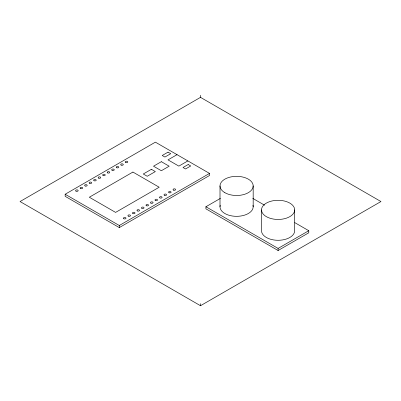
<?xml version="1.0" encoding="UTF-8"?>
<svg xmlns="http://www.w3.org/2000/svg" width="401" height="401" viewBox="0 0 401 401"><rect width="100%" height="100%" fill="white"/><g stroke="black" fill="none" stroke-linecap="round" stroke-linejoin="round"><path stroke-width="0.6" d="M200.5 97.358L20.05 201.543L200.5 305.722L380.95 201.543L200.5 97.358L200.5 95.278M65.162 194.249L155.387 142.16L209.522 173.412L209.522 175.498L119.297 227.588L65.162 196.335L65.162 194.249L119.297 225.502L209.522 173.412M177.041 154.661L168.019 159.869L178.846 166.119L187.868 160.911M294.765 222.625L308.77 230.71L308.77 232.796L278.093 250.51L205.913 208.836L205.913 206.751L220.445 198.36M205.913 206.751L278.093 248.425L308.77 230.71M252.75 198.37L264.6 205.212M294.68 209.878A16.586 9.579 0 0 1 269.798 218.169A16.586 9.579 0 0 1 269.798 201.583A16.586 9.579 0 0 1 294.68 209.878L294.68 230.71A16.586 9.579 0 0 1 278.093 240.289A16.586 9.579 0 0 1 261.507 230.71L261.507 209.878M278.093 248.425L278.093 250.51M253.176 185.914L253.176 206.751M220.004 185.914L220.004 206.751M200.5 303.642L200.5 305.722M119.297 225.502L119.297 227.588M252.971 205.252A16.586 9.579 0 0 1 236.59 216.329A16.586 9.579 0 0 1 220.209 205.252M132.916 172.059L89.323 197.232L115.593 212.4L159.192 187.232L132.916 172.059M168.039 152.139L162.23 155.493L164.921 157.047L170.731 153.688L168.039 152.139M161.347 161.683L153.518 166.204L161.347 170.726L169.177 166.204L161.347 161.683M151.403 169.312L143.282 173.999L147.217 176.27L155.337 171.583L151.403 169.312M188.194 164.515L183.016 167.508L185.543 168.966L190.721 165.974L188.194 164.515M123.809 218.73A1.278 0.737 0 0 0 125.944 218.4A1.278 0.737 0 0 0 124.38 217.497A1.278 0.737 0 0 0 123.809 218.73M128.32 216.129A1.278 0.737 0 0 0 130.455 215.798A1.278 0.737 0 0 0 128.891 214.896A1.278 0.737 0 0 0 128.32 216.129M132.871 213.543A1.278 0.737 0 0 0 134.982 213.162A1.278 0.737 0 0 0 133.348 212.299A1.278 0.737 0 0 0 132.871 213.543M137.343 210.916A1.278 0.737 0 0 0 139.478 210.59A1.278 0.737 0 0 0 137.914 209.688A1.278 0.737 0 0 0 137.343 210.916M141.854 208.314A1.278 0.737 0 0 0 143.989 207.984A1.278 0.737 0 0 0 142.425 207.081A1.278 0.737 0 0 0 141.854 208.314M146.576 205.808A1.278 0.737 0 0 0 148.54 205.227A1.278 0.737 0 0 0 146.686 204.535A1.278 0.737 0 0 0 146.576 205.808M150.876 203.106A1.278 0.737 0 0 0 153.012 202.776A1.278 0.737 0 0 0 151.448 201.873A1.278 0.737 0 0 0 150.876 203.106M155.387 200.5A1.278 0.737 0 0 0 157.523 200.169A1.278 0.737 0 0 0 155.959 199.267A1.278 0.737 0 0 0 155.387 200.5M159.944 197.924A1.278 0.737 0 0 0 162.049 197.528A1.278 0.737 0 0 0 160.41 196.675A1.278 0.737 0 0 0 159.944 197.924M164.54 195.357A1.278 0.737 0 0 0 166.58 194.861A1.278 0.737 0 0 0 164.816 194.089A1.278 0.737 0 0 0 164.54 195.357M169.127 192.786A1.278 0.737 0 0 0 171.097 192.204A1.278 0.737 0 0 0 169.242 191.508A1.278 0.737 0 0 0 169.127 192.786M173.578 190.154A1.278 0.737 0 0 0 175.603 189.643A1.278 0.737 0 0 0 173.823 188.886A1.278 0.737 0 0 0 173.578 190.154M75.989 191.122A1.278 0.737 0 0 0 78.125 190.796A1.278 0.737 0 0 0 76.561 189.894A1.278 0.737 0 0 0 75.989 191.122M80.501 188.52A1.278 0.737 0 0 0 82.636 188.189A1.278 0.737 0 0 0 81.072 187.287A1.278 0.737 0 0 0 80.501 188.52M85.278 186.034A1.278 0.737 0 0 0 87.192 185.392A1.278 0.737 0 0 0 85.278 184.756A1.278 0.737 0 0 0 85.278 186.034M89.523 183.312A1.278 0.737 0 0 0 91.659 182.981A1.278 0.737 0 0 0 90.095 182.079A1.278 0.737 0 0 0 89.523 183.312M94.034 180.706A1.278 0.737 0 0 0 96.17 180.375A1.278 0.737 0 0 0 94.606 179.473A1.278 0.737 0 0 0 94.034 180.706M98.546 178.099A1.278 0.737 0 0 0 100.681 177.768A1.278 0.737 0 0 0 99.117 176.866A1.278 0.737 0 0 0 98.546 178.099M103.057 175.498A1.278 0.737 0 0 0 105.192 175.167A1.278 0.737 0 0 0 103.628 174.265A1.278 0.737 0 0 0 103.057 175.498M107.568 172.891A1.278 0.737 0 0 0 109.704 172.56A1.278 0.737 0 0 0 108.14 171.658A1.278 0.737 0 0 0 107.568 172.891M112.079 170.29A1.278 0.737 0 0 0 114.215 169.959A1.278 0.737 0 0 0 112.651 169.057A1.278 0.737 0 0 0 112.079 170.29M116.856 167.798A1.278 0.737 0 0 0 118.771 167.162A1.278 0.737 0 0 0 116.856 166.525A1.278 0.737 0 0 0 116.856 167.798M121.102 165.077A1.278 0.737 0 0 0 123.237 164.746A1.278 0.737 0 0 0 121.673 163.844A1.278 0.737 0 0 0 121.102 165.077M125.613 162.475A1.278 0.737 0 0 0 127.749 162.144A1.278 0.737 0 0 0 126.185 161.242A1.278 0.737 0 0 0 125.613 162.475M224.861 192.686A16.586 9.579 0 0 0 252.61 188.395A16.586 9.579 0 0 0 232.299 176.666A16.586 9.579 0 0 0 224.861 192.686"/></g></svg>
